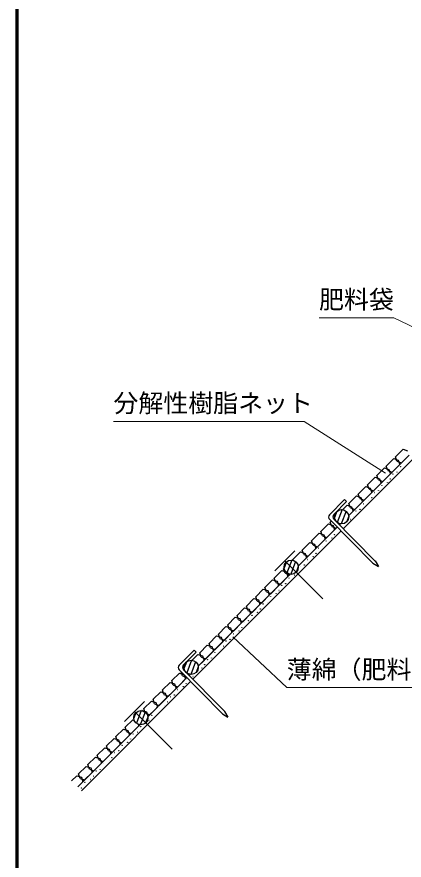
# Model space of a CAD drawing. Units: millimetres, scale not verified. Extents: x 200 to 8200, y 200 to 5825.
# Drawn here: x 200 to 1287, y 2079 to 4444 of the extents above; entities that cross this region are included whole.
import ezdxf
from ezdxf.enums import TextEntityAlignment as Align

# ---------------------------------------------------------------- set-up
doc = ezdxf.new("R2010")
doc.units = ezdxf.units.MM
doc.header["$LTSCALE"] = 20
for name, color, linetype, lineweight in [('C-STR', 7, 'Continuous', 25), ('C-STR-HTXT', 1, 'Continuous', 13), ('C-TTL', 2, 'Continuous', 70)]:
    doc.layers.add(name, color=color, linetype=linetype, lineweight=lineweight)
doc.styles.add('ＭＳ ゴシック', font='')
doc.styles.get('ＭＳ ゴシック').set_extended_font_data('MS Gothic')

msp = doc.modelspace()

# ---------------------------------------------------------------- linework, layer by layer
at = {"layer": 'C-STR'}
for p, q in [((1116.45, 3009.16), (1532.14, 3424.85)), ((1284.03, 3231.9), (1262.82, 3210.69)), ((1284.03, 3231.9), (1296.76, 3227.66)), ((1131.3, 3045.22), (1285.34, 3199.27)), ((1257.87, 3205.74), (1236.66, 3184.52)), ((1257.87, 3205.74), (1270.6, 3201.49)), ((1267.06, 3197.96), (1262.82, 3210.69)), ((1267.06, 3197.96), (1279.79, 3193.72)), ((1270.6, 3201.49), (1274.84, 3188.77)), ((1279.79, 3193.72), (1301, 3214.93)), ((1231.71, 3179.57), (1210.49, 3158.36)), ((1231.71, 3179.57), (1244.43, 3175.33)), ((1240.9, 3171.8), (1236.66, 3184.52)), ((1240.9, 3171.8), (1253.63, 3167.55)), ((1244.43, 3175.33), (1248.68, 3162.6)), ((1253.63, 3167.55), (1274.84, 3188.77)), ((1205.54, 3153.41), (1184.33, 3132.2)), ((1205.54, 3153.41), (1218.27, 3149.17)), ((1214.73, 3145.63), (1210.49, 3158.36)), ((1214.73, 3145.63), (1227.46, 3141.39)), ((1218.27, 3149.17), (1222.51, 3136.44)), ((1227.46, 3141.39), (1248.68, 3162.6)), ((1179.38, 3127.25), (1158.17, 3106.03)), ((1179.38, 3127.25), (1192.11, 3123.01)), ((1188.57, 3119.47), (1184.33, 3132.2)), ((1192.11, 3123.01), (1196.35, 3110.28)), ((1201.3, 3115.23), (1222.51, 3136.44)), ((1153.22, 3101.08), (1132, 3079.87)), ((1153.22, 3101.08), (1165.94, 3096.84)), ((1162.41, 3093.31), (1158.17, 3106.03)), ((1175.14, 3089.06), (1196.35, 3110.28)), ((1188.57, 3119.47), (1201.3, 3115.23)), ((1119.98, 3090.48), (1077.65, 3048.15)), ((1090.28, 3049.47), (1125.64, 3084.82)), ((1090.28, 3049.47), (1125.64, 3084.82)), ((1127.05, 3074.92), (1114.33, 3062.19)), ((1119.98, 3090.48), (1125.64, 3084.82)), ((1127.05, 3074.92), (1139.78, 3070.68)), ((1136.25, 3067.14), (1132, 3079.87)), ((1148.97, 3062.9), (1170.19, 3084.11)), ((1162.41, 3093.31), (1175.14, 3089.06)), ((1165.94, 3096.84), (1170.19, 3084.11)), ((1131.3, 3045.22), (1144.02, 3057.95)), ((1136.25, 3067.14), (1148.97, 3062.9)), ((1139.78, 3070.68), (1144.02, 3057.95)), ((1078.01, 3035.23), (1199.01, 2912.18)), ((1082.65, 3030.52), (1079.68, 3027.55)), ((1083.92, 3014.82), (1079.68, 3027.55)), ((1091.7, 3039.57), (1089.01, 3036.88)), ((1090.18, 3035.43), (1205.58, 2918.23)), ((989.98, 2903.91), (1091.7, 3005.63)), ((1074.73, 3022.6), (1053.51, 3001.38)), ((1070.49, 2984.41), (1099.48, 3013.4)), ((1074.73, 3022.6), (1087.46, 3018.35)), ((1083.92, 3014.82), (1096.65, 3010.58)), ((1087.46, 3018.35), (1091.7, 3005.63)), ((1105.84, 3019.77), (1108.67, 3022.6)), ((1105.84, 3019.77), (1108.67, 3022.6)), ((694.3, 2587.02), (1109.99, 3002.71)), ((1048.56, 2996.43), (1027.35, 2975.22)), ((1048.56, 2996.43), (1061.29, 2992.19)), ((1057.76, 2988.65), (1053.51, 3001.38)), ((1057.76, 2988.65), (1070.49, 2984.41)), ((1061.29, 2992.19), (1065.54, 2979.46)), ((1022.4, 2970.27), (1001.19, 2949.06)), ((1022.4, 2970.27), (1035.13, 2966.03)), ((1031.59, 2962.49), (1027.35, 2975.22)), ((1031.59, 2962.49), (1044.32, 2958.25)), ((1035.13, 2966.03), (1039.37, 2953.3)), ((1044.32, 2958.25), (1065.54, 2979.46)), ((980.68, 2946.94), (924.11, 2890.37)), ((996.24, 2944.11), (975.03, 2922.89)), ((996.24, 2944.11), (1008.97, 2939.86)), ((1005.43, 2936.33), (1001.19, 2949.06)), ((1005.43, 2936.33), (1018.16, 2932.09)), ((1008.97, 2939.86), (1013.21, 2927.14)), ((1018.16, 2932.09), (1039.37, 2953.3)), ((1058.46, 2812.58), (952.4, 2918.65)), ((975.91, 2920.24), (975.03, 2922.89)), ((992, 2905.92), (1013.21, 2927.14)), ((1199.01, 2912.18), (1214.84, 2902.5)), ((1205.43, 2918.49), (1214.84, 2902.5)), ((943.91, 2891.78), (922.7, 2870.57)), ((943.91, 2891.78), (954.97, 2888.1)), ((950.38, 2898.25), (948.86, 2896.73)), ((953.11, 2884), (948.86, 2896.73)), ((957.2, 2885.87), (960.88, 2874.81)), ((989.34, 2906.81), (992, 2905.92)), ((709.15, 2623.08), (967.35, 2881.28)), ((917.75, 2865.62), (896.54, 2844.41)), ((917.75, 2865.62), (930.48, 2861.38)), ((926.94, 2857.84), (922.7, 2870.57)), ((939.67, 2853.6), (960.88, 2874.81)), ((953.11, 2884), (965.83, 2879.76)), ((965.83, 2879.76), (967.35, 2881.28)), ((891.59, 2839.46), (870.37, 2818.24)), ((891.59, 2839.46), (904.31, 2835.21)), ((900.78, 2831.68), (896.54, 2844.41)), ((913.51, 2827.43), (934.72, 2848.65)), ((926.94, 2857.84), (939.67, 2853.6)), ((930.48, 2861.38), (934.72, 2848.65)), ((874.62, 2805.51), (870.37, 2818.24)), ((887.34, 2801.27), (908.56, 2822.48)), ((900.78, 2831.68), (913.51, 2827.43)), ((904.31, 2835.21), (908.56, 2822.48)), ((865.42, 2813.29), (844.21, 2792.08)), ((848.45, 2779.35), (844.21, 2792.08)), ((861.18, 2775.11), (882.39, 2796.32)), ((865.42, 2813.29), (878.15, 2809.05)), ((874.62, 2805.51), (887.34, 2801.27)), ((878.15, 2809.05), (882.39, 2796.32)), ((839.26, 2787.13), (818.05, 2765.92)), ((835.02, 2748.95), (856.23, 2770.16)), ((839.26, 2787.13), (851.99, 2782.89)), ((848.45, 2779.35), (861.18, 2775.11)), ((851.99, 2782.89), (856.23, 2770.16)), ((813.1, 2760.97), (791.88, 2739.75)), ((808.86, 2722.78), (830.07, 2744)), ((813.1, 2760.97), (825.83, 2756.72)), ((822.29, 2753.19), (818.05, 2765.92)), ((822.29, 2753.19), (835.02, 2748.95)), ((825.83, 2756.72), (830.07, 2744)), ((786.94, 2734.8), (765.72, 2713.59)), ((786.94, 2734.8), (799.66, 2730.56)), ((796.13, 2727.03), (791.88, 2739.75)), ((796.13, 2727.03), (808.86, 2722.78)), ((799.66, 2730.56), (803.91, 2717.83)), ((760.77, 2708.64), (739.56, 2687.43)), ((760.77, 2708.64), (773.5, 2704.4)), ((769.96, 2700.86), (765.72, 2713.59)), ((769.96, 2700.86), (782.69, 2696.62)), ((773.5, 2704.4), (777.74, 2691.67)), ((782.69, 2696.62), (803.91, 2717.83)), ((734.61, 2682.48), (713.4, 2661.26)), ((734.61, 2682.48), (747.34, 2678.23)), ((743.8, 2674.7), (739.56, 2687.43)), ((743.8, 2674.7), (756.53, 2670.46)), ((747.34, 2678.23), (751.58, 2665.51)), ((756.53, 2670.46), (777.74, 2691.67)), ((697.84, 2668.34), (655.51, 2626.01)), ((668.14, 2627.32), (703.5, 2662.68)), ((708.45, 2656.31), (692.18, 2640.05)), ((697.84, 2668.33), (703.5, 2662.68)), ((708.45, 2656.31), (721.17, 2652.07)), ((717.64, 2648.54), (713.4, 2661.26)), ((721.17, 2652.07), (725.42, 2639.34)), ((730.37, 2644.29), (751.58, 2665.51)), ((709.15, 2623.08), (725.42, 2639.34)), ((717.64, 2648.54), (730.37, 2644.29)), ((656.12, 2603.99), (634.91, 2582.78)), ((655.87, 2613.09), (776.87, 2490.04)), ((656.12, 2603.99), (668.85, 2599.75)), ((665.31, 2596.21), (661.64, 2607.22)), ((669.56, 2617.42), (666.87, 2614.74)), ((668.03, 2613.29), (783.43, 2496.09)), ((381.34, 2274.06), (687.85, 2580.56)), ((592.37, 2506.3), (669.56, 2583.48)), ((639.15, 2570.05), (634.91, 2582.78)), ((651.88, 2565.81), (677.33, 2591.26)), ((665.31, 2596.21), (675.95, 2592.66)), ((668.85, 2599.75), (673.09, 2587.02)), ((683.7, 2597.62), (686.53, 2600.45)), ((683.7, 2597.62), (686.53, 2600.45)), ((629.96, 2577.83), (608.74, 2556.61)), ((612.99, 2543.88), (608.74, 2556.61)), ((625.71, 2539.64), (646.93, 2560.86)), ((629.96, 2577.83), (642.69, 2573.58)), ((639.15, 2570.05), (651.88, 2565.81)), ((642.69, 2573.58), (646.93, 2560.86)), ((603.79, 2551.66), (582.58, 2530.45)), ((599.55, 2513.48), (620.77, 2534.69)), ((603.79, 2551.66), (616.52, 2547.42)), ((612.99, 2543.88), (625.71, 2539.64)), ((616.52, 2547.42), (620.77, 2534.69)), ((558.54, 2524.79), (501.97, 2468.22)), ((577.63, 2525.5), (556.42, 2504.29)), ((573.39, 2487.32), (594.6, 2508.53)), ((577.63, 2525.5), (590.36, 2521.26)), ((586.82, 2517.72), (582.58, 2530.45)), ((586.82, 2517.72), (599.55, 2513.48)), ((590.36, 2521.26), (594.6, 2508.53)), ((636.32, 2390.44), (530.26, 2496.51)), ((551.47, 2499.34), (550.87, 2498.74)), ((551.47, 2499.34), (564.2, 2495.09)), ((559.38, 2495.41), (556.42, 2504.29)), ((564.2, 2495.09), (568.44, 2482.37)), ((564.52, 2490.27), (573.39, 2487.32)), ((567.84, 2481.77), (578.23, 2492.16)), ((776.87, 2490.04), (792.7, 2480.36)), ((783.28, 2496.35), (792.7, 2480.36)), ((525.31, 2473.17), (504.09, 2451.96)), ((525.31, 2473.17), (529.35, 2471.83)), ((540.93, 2460.24), (542.28, 2456.2)), ((370.73, 2284.66), (545.21, 2459.14)), ((499.14, 2447.01), (477.93, 2425.8)), ((499.14, 2447.01), (511.87, 2442.77)), ((508.34, 2439.23), (504.09, 2451.96)), ((508.34, 2439.23), (521.06, 2434.99)), ((511.87, 2442.77), (516.11, 2430.04)), ((521.06, 2434.99), (542.28, 2456.2)), ((472.98, 2420.85), (451.77, 2399.63)), ((472.98, 2420.85), (485.71, 2416.61)), ((482.17, 2413.07), (477.93, 2425.8)), ((482.17, 2413.07), (494.9, 2408.83)), ((485.71, 2416.61), (489.95, 2403.88)), ((494.9, 2408.83), (516.11, 2430.04)), ((446.82, 2394.69), (425.6, 2373.47)), ((446.82, 2394.69), (459.54, 2390.44)), ((456.01, 2386.91), (451.77, 2399.63)), ((459.54, 2390.44), (463.79, 2377.71)), ((468.74, 2382.66), (489.95, 2403.88)), ((420.65, 2368.52), (399.44, 2347.31)), ((420.65, 2368.52), (433.38, 2364.28)), ((429.85, 2360.74), (425.6, 2373.47)), ((442.57, 2356.5), (463.79, 2377.71)), ((456.01, 2386.91), (468.74, 2382.66)), ((394.49, 2342.36), (373.28, 2321.15)), ((394.49, 2342.36), (407.22, 2338.12)), ((403.68, 2334.58), (399.44, 2347.31)), ((416.41, 2330.34), (437.62, 2351.55)), ((429.85, 2360.74), (442.57, 2356.5)), ((433.38, 2364.28), (437.62, 2351.55)), ((377.52, 2308.42), (373.28, 2321.15)), ((390.25, 2304.18), (411.46, 2325.39)), ((403.68, 2334.58), (416.41, 2330.34)), ((407.22, 2338.12), (411.46, 2325.39)), ((368.33, 2316.2), (353.76, 2301.63)), ((368.33, 2316.2), (381.06, 2311.95)), ((370.73, 2284.66), (385.3, 2299.23)), ((377.52, 2308.42), (390.25, 2304.18)), ((381.06, 2311.95), (385.3, 2299.23))]:
    msp.add_line(p, q, dxfattribs=at)
at = {"layer": 'C-STR', "color": 3}
for p, q in [((1097.9, 3057.06), (1091.56, 3040.81)), ((1112.84, 3062.35), (1098.97, 3026.8)), ((1124.02, 3057.99), (1110.15, 3022.44)), ((1131.43, 3043.98), (1125.1, 3027.73)), ((956.47, 2915.64), (950.14, 2899.39)), ((971.42, 2920.93), (957.55, 2885.38)), ((982.6, 2916.57), (968.73, 2881.02)), ((990.01, 2902.55), (983.68, 2886.31)), ((675.75, 2634.92), (669.42, 2618.67)), ((690.7, 2640.21), (676.83, 2604.66)), ((701.88, 2635.85), (688.01, 2600.3)), ((709.29, 2621.83), (702.96, 2605.59)), ((534.33, 2493.49), (528, 2477.25)), ((549.28, 2498.79), (535.41, 2463.24)), ((560.46, 2494.42), (546.59, 2458.88)), ((567.87, 2480.41), (561.53, 2464.17))]:
    msp.add_line(p, q, dxfattribs=at)
at = {"layer": 'C-STR'}
for centre in [(1276.66, 3182.86), (1248.12, 3148.3), (1255.82, 3162.59), (1267.24, 3167.45), (1224.57, 3130.78), (1240.28, 3139.07), (1203.74, 3110.51), (1215.16, 3115.36), (1172.49, 3078.69), (1188.19, 3086.99), (1196.03, 3096.22), (1151.65, 3058.42), (1163.07, 3063.28), (1136.11, 3034.9), (1143.95, 3044.13), (1084.02, 2982.82), (1091.86, 2992.04), (1058.9, 2959.11), (1068.32, 2974.52), (1039.78, 2939.96), (1047.48, 2954.25), (1016.23, 2922.44), (1031.94, 2930.73), (987.69, 2887.87), (995.39, 2902.16), (1006.81, 2907.02), (964.15, 2870.35), (979.85, 2878.65), (943.31, 2850.08), (954.73, 2854.94), (912.06, 2818.27), (927.77, 2826.56), (935.61, 2835.79), (891.22, 2797.99), (902.64, 2802.85), (875.68, 2774.48), (883.52, 2783.7), (839.14, 2745.91), (850.56, 2750.77), (859.98, 2766.18), (823.59, 2722.39), (831.44, 2731.62), (798.47, 2698.68), (807.89, 2714.1), (779.35, 2679.53), (787.05, 2693.82), (755.8, 2662.01), (771.51, 2670.3), (727.27, 2627.45), (734.97, 2641.74), (746.39, 2646.59), (719.42, 2618.22), (694.3, 2594.51), (651.63, 2557.84), (667.34, 2566.13), (675.18, 2575.36), (630.79, 2537.57), (642.21, 2542.42), (615.25, 2514.05), (623.09, 2523.28), (578.71, 2485.48), (599.55, 2505.75), (563.17, 2461.96), (571.01, 2471.19), (538.04, 2438.25), (547.46, 2453.67), (518.92, 2419.1), (526.62, 2433.4), (495.38, 2401.58), (511.08, 2409.88), (466.84, 2367.02), (474.54, 2381.31), (485.96, 2386.17), (443.29, 2349.5), (459, 2357.79), (422.45, 2329.22), (433.87, 2334.08), (391.21, 2297.41), (406.91, 2305.71), (414.75, 2314.93), (381.79, 2282)]:
    msp.add_circle(centre, 0.3, dxfattribs=at)
at = {"layer": 'C-STR', "color": 3}
for centre in [(1111.5, 3042.39), (970.08, 2900.97), (689.35, 2620.25), (547.93, 2478.83)]:
    msp.add_circle(centre, 20, dxfattribs=at)
at = {"layer": 'C-STR'}
for centre, radius, start, end in [((1083.67, 3041.84), 8.72, 133.65974, 230.44093), ((1097.36, 3042.39), 10, 135, 225), ((1097.36, 3042.39), 10, 135, 225), ((661.53, 2619.7), 8.72, 133.65974, 230.44093), ((675.21, 2620.25), 10, 135, 225)]:
    msp.add_arc(centre, radius, start, end, dxfattribs=at)
at = {"layer": 'C-STR-HTXT'}
for p, q in [((1048.3, 3600.71), (1258.3, 3600.71)), ((1258.3, 3600.71), (1529.4, 3468.41)), ((471.15, 3309.78), (1006.08, 3309.78)), ((1235.23, 3164.56), (1006.08, 3309.78)), ((805.95, 2705.23), (957.64, 2563.18)), ((957.64, 2563.18), (2147.64, 2563.18))]:
    msp.add_line(p, q, dxfattribs=at)
at = {"layer": 'C-TTL'}
msp.add_lwpolyline([(200, 200), (8200, 200), (8200, 5740), (200, 5740)], close=True, dxfattribs=at)

# ---------------------------------------------------------------- texts
at = {"layer": 'C-STR-HTXT', "color": 7, "style": 'ＭＳ ゴシック'}
for s, p in [('肥料袋', (1048.3, 3610.71)), ('分解性樹脂ネット', (471.15, 3320.17)), ('薄綿（肥料・保水材・土壌改良資材）', (957.64, 2573.18))]:
    msp.add_text(s, height=51.32, dxfattribs=at).set_placement(p, align=Align.BOTTOM_LEFT)

doc.saveas('drawing.dxf')
